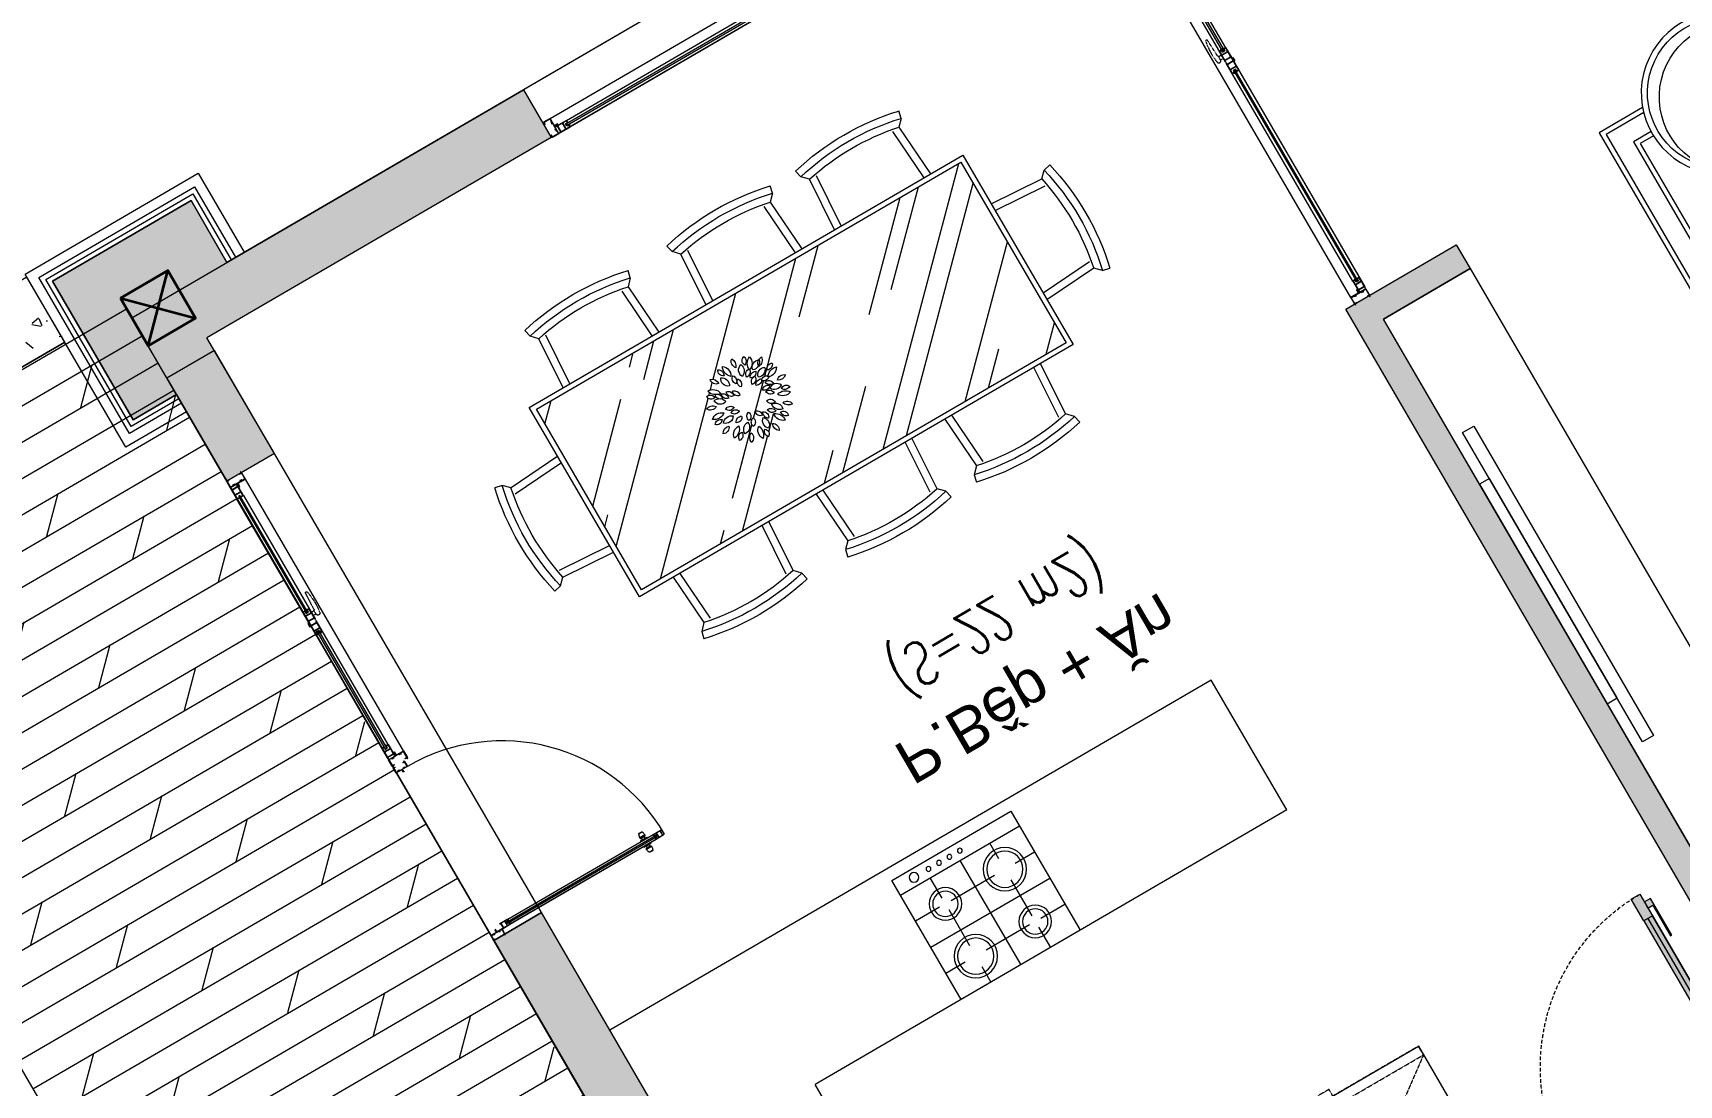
# Model space of a CAD drawing. Header units: millimetres. Extents: x 403824132 to 733479728, y 1974822364 to 2151530530.
# Drawn here: x 568736079 to 568742664, y 2063126983 to 2063131191 of the extents above; entities that cross this region are included whole.
import ezdxf
from ezdxf.enums import TextEntityAlignment as Align

# ---------------------------------------------------------------- set-up
doc = ezdxf.new("R2010")
doc.units = ezdxf.units.MM
doc.linetypes.add('HIDDEN', pattern=[0.75, 0.5, -0.25])
for name, color, linetype, lineweight in [('A-COT VACH', 2, 'Continuous', 35), ('A-HATCH', 251, 'Continuous', 5), ('A-TEXT', 7, 'Continuous', 18), ('E- THAY', 9, 'Continuous', 20), ('E- Tuong', 4, 'Continuous', 13), ('E-NoiThat', 32, 'Continuous', 9), ('i_Hatch', 250, 'Continuous', 13), ('i_ThietBi', 32, 'Continuous', 13), ('LD-CUA', 146, 'Continuous', 13), ('LD-THAY', 9, 'Continuous', 13)]:
    doc.layers.add(name, color=color, linetype=linetype, lineweight=lineweight)
doc.styles.add('AA - Arial - Regular', font='arial.ttf', dxfattribs={"height": 250})
doc.styles.add('Dim roman', font='romans.shx', dxfattribs={"width": 0.7})
pattern_1 = [(170.19069832, (727080833.03, 2036859487.12), (-156.2019809, 332.08599864), [38.2277913, -420.5057045]), (115.19069832, (727080833.03, 2036859487.1), (-295.8249472, -253.9318148), [30.58223306, -336.4057359]), (220.64214302, (727080820, 2036859514.8), (-452.0269141, 78.1541909), [32.4886235, -357.3751552]), (166.37489832, (727080744.9, 2036859435.85), (-200.6318306, 512.6159161), [57.341687, -630.7585568]), (216.82625593, (727080728.2, 2036859478.57), (-668.735651, 162.0943385), [48.7329552, -536.063217]), (111.3748495, (727080744.9, 2036859435.85), (-668.735651, 162.0943386), [45.8732835, -504.6063075]), (141.19069832, (727080741.3, 2036859492.72), (24.3810935, 366.17601124), [38.2277913, -420.5057045]), (86.19069832, (727080741.3, 2036859492.72), (-381.8425343, -78.6737861), [30.58223306, -336.4045636]), (191.64214332, (727080743.34, 2036859523.24), (-357.46144204, 287.5022236), [32.4886235, -357.3745391]), (157.690698325, (727080833.03, 2036859487.12), (-149.77847135, -79.970036), [0, -332.32693254, 0, -341.50160245, 0, -337.67882332]), (127.69069832, (727080833.03, 2036859487.12), (-241.19423282, 14.80396033), [0, -194.70688379, 0, -324.68137427, 0, -128.70023077]), (87.690698325, (727080890.19, 2036859388.87), (-126.89232999, 240.964467), [0, -127.42597106, 0, -397.56902972, 0, -527.5435202]), (77.69069832, (727080915.82, 2036859344.81), (-193.5845308, 231.2730193), [0, -165.6537624, 0, -264.02661205, 0, -374.63235493])]
pattern_2 = [(30.190698325, (403687047.07, 2084079644.66), (-63.07079243, 108.40694922), []), (75.19069832, (403687047.07, 2084079644.66), (-342.9554827, 90.6723134), [177.3696225, -354.739245])]

# ---------------------------------------------------------------- blocks, each defined once
blk = doc.blocks.new('A$C67F81534')
at = {"color": 2, "linetype": 'Continuous'}
for p, q in [((505, 2254.3), (498, 2284.3)), ((505, 2254.3), (530.4, 2228.3)), ((943.2, 2228.3), (968.5, 2254.3)), ((968.5, 2254.3), (975.6, 2284.3)), ((530.4, 2228.3), (515.4, 2003.6)), ((958.2, 2003.6), (943.2, 2228.3)), ((308.3, 2003.6), (308.3, 0)), ((1183.8, 2003.6), (308.3, 2003.6)), ((1183.8, 0), (1183.8, 2003.6)), ((57.7, 1864.1), (27.6, 1871.1)), ((57.7, 1864.1), (83.7, 1838.7)), ((83.7, 1838.7), (308.3, 1853.7)), ((1408.5, 1838.7), (1183.8, 1853.7)), ((1434.4, 1864.1), (1408.5, 1838.7)), ((1434.4, 1864.1), (1464.5, 1871.1)), ((57.7, 1400.6), (27.6, 1393.5)), ((83.7, 1425.9), (57.7, 1400.6)), ((308.3, 1410.9), (83.7, 1425.9)), ((1183.8, 1410.9), (1408.5, 1425.9)), ((1408.5, 1425.9), (1434.4, 1400.6)), ((1434.4, 1400.6), (1464.5, 1393.5)), ((57.7, 1269.6), (27.6, 1276.6)), ((57.7, 1269.6), (83.7, 1244.3)), ((83.7, 1244.3), (308.3, 1259.2)), ((1408.5, 1244.3), (1183.8, 1259.2)), ((1434.4, 1269.6), (1408.5, 1244.3)), ((1434.4, 1269.6), (1464.5, 1276.6)), ((57.7, 806.1), (27.6, 799)), ((83.7, 831.4), (57.7, 806.1)), ((308.3, 816.4), (83.7, 831.4)), ((1183.8, 816.4), (1408.5, 831.4)), ((1408.5, 831.4), (1434.4, 806.1)), ((1434.4, 806.1), (1464.5, 799)), ((64.2, 608.8), (34.2, 615.8)), ((64.2, 608.8), (90.2, 583.5)), ((90.2, 583.5), (308.3, 598)), ((1401.9, 583.5), (1183.8, 598)), ((1427.9, 608.8), (1401.9, 583.5)), ((1427.9, 608.8), (1458, 615.8)), ((64.2, 145.3), (34.2, 138.2)), ((90.2, 170.6), (64.2, 145.3)), ((308.3, 156.1), (90.2, 170.6)), ((1183.8, 156.1), (1401.9, 170.6)), ((1401.9, 170.6), (1427.9, 145.3)), ((1427.9, 145.3), (1458, 138.2)), ((308.3, 0), (1183.8, 0)), ((530.4, -224.6), (515.4, 0)), ((958.2, 0), (943.2, -224.6)), ((505, -250.6), (498, -280.7)), ((505, -250.6), (530.4, -224.6)), ((943.2, -224.6), (968.5, -250.6)), ((968.5, -250.6), (975.6, -280.7))]:
    blk.add_line(p, q, dxfattribs=at)
at = {"color": 8, "linetype": 'Continuous'}
for p, q in [((561.2, 2226.2), (546.4, 2003.6)), ((328.9, 1983), (328.9, 20.6)), ((1163.2, 1983), (328.9, 1983)), ((1163.2, 20.6), (1163.2, 1983)), ((85.8, 1807.9), (308.3, 1822.7)), ((1406.4, 1807.9), (1183.8, 1822.7)), ((308.3, 1441.9), (85.8, 1456.7)), ((85.8, 1213.4), (308.3, 1228.3)), ((1406.4, 1213.4), (1183.8, 1228.3)), ((308.3, 847.4), (85.8, 862.2)), ((328.9, 20.6), (1163.2, 20.6)), ((561.2, -222.6), (546.4, 0))]:
    blk.add_line(p, q, dxfattribs=at)
at = {"color": 8}
for p, q in [((927.2, 2003.6), (912.4, 2226.2)), ((328.9, 1245.9), (1066.1, 1983)), ((328.9, 1890.8), (421.2, 1983)), ((328.9, 1517.4), (794.6, 1983)), ((328.9, 1138.4), (1163.2, 1972.7)), ((863.9, 1486.7), (1163.2, 1786)), ((328.9, 1624.9), (442.4, 1738.4)), ((821.5, 1359.4), (1163.2, 1701.2)), ((1183.8, 1441.9), (1406.4, 1456.7)), ((954.4, 1113.3), (1163.2, 1322.2)), ((328.9, 951.7), (581, 1203.8)), ((818.5, 875.6), (1163.2, 1220.3)), ((818.5, 875.6), (1163.2, 1220.3)), ((328.9, 866.9), (425.5, 963.4)), ((911.5, 691.4), (1163.2, 943.1)), ((716.9, 774), (805, 862.1)), ((716.9, 774), (805, 862.1)), ((1183.8, 847.4), (1406.4, 862.2)), ((618.3, 777.2), (671.5, 830.5)), ((328.9, 487.9), (605.3, 764.3)), ((462.2, 519.3), (676.9, 734)), ((524.5, 581.6), (676.9, 734)), ((695.7, 752.8), (714.3, 771.4)), ((695.7, 752.8), (714.3, 771.4)), ((880.2, 660.1), (901.6, 681.5)), ((328.9, 108.8), (855.8, 635.7)), ((529.2, 20.6), (1163.2, 654.6)), ((864.5, 644.4), (872.2, 652.1)), ((92.3, 552.6), (308.3, 567)), ((1050.6, 451.5), (1163.2, 564.1)), ((1399.9, 552.6), (1183.8, 567)), ((1121.3, 426), (1163.2, 468)), ((328.9, 386), (368.9, 426)), ((715.9, 20.6), (1027.9, 332.7)), ((308.3, 187), (92.3, 201.4)), ((1183.8, 187), (1399.9, 201.4)), ((1094.9, 20.6), (1163.2, 89)), ((619.7, 20.6), (654.6, 55.5)), ((927.2, 0), (912.4, -222.6))]:
    blk.add_line(p, q, dxfattribs=at)
at = {"color": 2, "linetype": 'Continuous'}
for centre, radius, start, end in [((736.8, 1266.1), 1045.8, 76.80048, 103.19952), ((736.8, 1266.1), 984, 77.89045, 102.10955), ((1045.8, 1632.3), 1045.8, 166.80048, 193.19952), ((1045.8, 1632.3), 1014.9, 166.80048, 193.19952), ((446.3, 1632.3), 1045.8, 346.80048, 13.19952), ((1045.8, 1632.3), 984, 167.89045, 192.10955), ((446.3, 1632.3), 984, 347.89045, 12.10955), ((1045.8, 1037.8), 1045.8, 166.80048, 193.19952), ((1045.8, 1037.8), 1014.9, 166.80048, 193.19952), ((446.3, 1037.8), 1045.8, 346.80048, 13.19952), ((1045.8, 1037.8), 984, 167.89045, 192.10955), ((446.3, 1037.8), 984, 347.89045, 12.10955), ((1052.4, 377), 1045.8, 166.80048, 193.19952), ((1052.4, 377), 1014.9, 166.80048, 193.19952), ((439.8, 377), 1014.9, 346.80048, 13.19952), ((439.8, 377), 1045.8, 346.80048, 13.19952), ((1052.4, 377), 984, 167.89045, 192.10955), ((439.8, 377), 984, 347.89045, 12.10955), ((736.8, 737.5), 984, 257.89045, 282.10955), ((736.8, 737.5), 1045.8, 256.80048, 283.19952)]:
    blk.add_arc(centre, radius, start, end, dxfattribs=at)
at = {"color": 8, "linetype": 'Continuous'}
for centre, start, end in [((736.8, 1266.1), 76.80048, 103.19952), ((446.3, 1632.3), 346.80048, 13.19952), ((446.3, 1037.8), 346.80048, 13.19952), ((736.8, 737.5), 256.80048, 283.19952)]:
    blk.add_arc(centre, 1014.9, start, end, dxfattribs=at)
at = {"color": 8}
for centre, radius, start, end in [((747, 917.8), 37.6, 156.03847, 244.43592), ((688.2, 896.2), 44.3, 343.98657, 56.48783), ((753.3, 929.5), 23.7, 148.79078, 240.76243), ((726.3, 922.4), 20.5, 318.64093, 70.91228), ((804.4, 929.1), 30.9, 137.03102, 215.07005), ((762.9, 932), 26.2, 308.1934, 43.90767), ((843.8, 900.6), 37.6, 116.03847, 204.43592), ((784.9, 921.8), 44.3, 303.98657, 16.48783), ((856.2, 905.5), 23.7, 108.79078, 200.76243), ((831, 917.4), 20.5, 278.64093, 30.91228), ((630.6, 814.3), 44.3, 23.98657, 96.48783), ((661.7, 868.7), 37.6, 196.03847, 284.43592), ((642.9, 859), 20.5, 358.64093, 110.91228), ((659, 881.8), 23.7, 188.79078, 280.76243), ((664.8, 889.8), 26.2, 348.1934, 83.90767), ((698.5, 914.3), 30.9, 177.03102, 255.07005), ((678.3, 844.7), 29.1, 358.57828, 107.9127), ((701.4, 875.7), 32.2, 185.83303, 280.65795), ((731.2, 855.6), 23.2, 171.2967, 266.12163), ((709.5, 838.3), 20.9, 344.04195, 93.37638), ((764.9, 871.1), 23.2, 171.2967, 266.12163), ((743.2, 853.7), 20.9, 344.04195, 93.37638), ((781.8, 897.6), 32.2, 145.83303, 240.65795), ((744.3, 888.8), 29.1, 318.57828, 67.9127), ((791.2, 856.4), 23.2, 131.2967, 226.12163), ((763.4, 857), 20.9, 304.04195, 53.37638), ((799.1, 887.8), 23.2, 171.2967, 266.12163), ((777.4, 870.4), 20.9, 344.04195, 93.37638), ((821.8, 838.4), 20.9, 104.04195, 213.37638), ((825.4, 873.1), 23.2, 131.2967, 226.12163), ((795.9, 848.5), 23.2, 291.2967, 26.12163), ((797.6, 873.7), 20.9, 304.04195, 53.37638), ((857.6, 862.7), 32.2, 105.83303, 200.65795), ((823.1, 880.1), 29.1, 278.57828, 27.9127), ((894.6, 858.1), 32.2, 105.83303, 200.65795), ((865.2, 901.2), 26.2, 268.1934, 3.90767), ((895.1, 872.4), 30.9, 97.03102, 175.07005), ((860.1, 875.5), 29.1, 278.57828, 27.9127), ((907, 825.2), 37.6, 76.03847, 164.43592), ((875.5, 879.3), 44.3, 263.98657, 336.48783), ((616.8, 794.5), 26.2, 28.1934, 123.90767), ((626.8, 834.8), 30.9, 217.03102, 295.07005), ((656.1, 768.6), 29.1, 38.57828, 147.9127), ((680.2, 789.2), 20.9, 24.04195, 133.37638), ((685.7, 816.5), 23.2, 211.2967, 306.12163), ((698.6, 839.8), 23.2, 171.2967, 266.12163), ((676.9, 822.4), 20.9, 344.04195, 93.37638), ((694.6, 767.9), 23.2, 11.2967, 106.12163), ((709, 791.6), 20.9, 184.04195, 293.37638), ((837.7, 818.4), 23.2, 91.2967, 186.12163), ((816.8, 836.8), 20.9, 264.04195, 13.37638), ((858.8, 833.8), 20.9, 104.04195, 213.37638), ((832.9, 843.9), 23.2, 291.2967, 26.12163), ((874.7, 813.8), 23.2, 91.2967, 186.12163), ((853.8, 832.1), 20.9, 264.04195, 13.37638), ((893.2, 787.3), 32.2, 65.83303, 160.65795), ((877.9, 822.8), 29.1, 238.57828, 347.9127), ((919.6, 821), 23.7, 68.79078, 160.76243), ((907.9, 846.3), 20.5, 238.64093, 350.91228), ((928.1, 770.6), 30.9, 57.03102, 135.07005), ((923.7, 811.9), 26.2, 228.1934, 323.90767), ((619.8, 756.8), 20.5, 38.64093, 150.91228), ((617.5, 784.6), 23.7, 228.79078, 320.76243), ((639.1, 714.7), 44.3, 63.98657, 136.48783), ((627.9, 776.3), 37.6, 236.03847, 324.43592), ((653.9, 807.2), 32.2, 225.83303, 320.65795), ((688, 696), 29.1, 78.57828, 187.9127), ((661.5, 724.1), 32.2, 265.83303, 0.65795), ((689.3, 732.8), 20.9, 64.04195, 173.37638), ((676, 757.2), 23.2, 251.2967, 346.12163), ((717.8, 729), 20.9, 64.04195, 173.37638), ((704.4, 753.4), 23.2, 251.2967, 346.12163), ((808.9, 729.3), 23.2, 11.2967, 106.12163), ((823.3, 753), 20.9, 184.04195, 293.37638), ((819.5, 707.1), 23.2, 11.2967, 106.12163), ((833.9, 730.8), 20.9, 184.04195, 293.37638), ((848.8, 759.4), 23.2, 51.2967, 146.12163), ((844.6, 786.9), 20.9, 224.04195, 333.37638), ((869.3, 748.7), 23.2, 51.2967, 146.12163), ((865.1, 776.2), 20.9, 224.04195, 333.37638), ((872, 706.7), 32.2, 25.83303, 120.65795), ((883.1, 743.7), 29.1, 198.57828, 307.9127), ((906.9, 726.8), 37.6, 36.03847, 124.43592), ((917.5, 788.5), 44.3, 223.98657, 296.48783), ((913.9, 715.5), 23.7, 28.79078, 120.76243), ((921.2, 742.4), 20.5, 198.64093, 310.91228), ((641.3, 690.6), 26.2, 68.1934, 163.90767), ((623, 727.9), 30.9, 257.03102, 335.07005), ((667.9, 663.6), 20.5, 78.64093, 190.91228), ((648.2, 683.5), 23.7, 268.79078, 0.76243), ((709.7, 643.7), 44.3, 103.98657, 176.48783), ((661.5, 683.8), 37.6, 276.03847, 4.43592), ((732.6, 695.5), 20.9, 104.04195, 213.37638), ((706.7, 705.6), 23.2, 291.2967, 26.12163), ((759.1, 660.9), 29.1, 118.57828, 227.9127), ((720.8, 665.4), 32.2, 305.83303, 40.65795), ((766.5, 705.8), 20.9, 144.04195, 253.37638), ((740.2, 696.9), 23.2, 331.2967, 66.12163), ((809.3, 634.8), 44.3, 143.98657, 216.48783), ((789.7, 694.7), 20.9, 144.04195, 253.37638), ((763.3, 685.8), 23.2, 331.2967, 66.12163), ((746.7, 634.5), 37.6, 316.03847, 44.43592), ((836.2, 679.7), 29.1, 158.57828, 267.9127), ((803.9, 658.6), 32.2, 345.83303, 80.65795), ((822, 684.9), 23.2, 11.2967, 106.12163), ((836.4, 708.7), 20.9, 184.04195, 293.37638), ((832.6, 662.7), 23.2, 11.2967, 106.12163), ((847, 686.5), 20.9, 184.04195, 293.37638), ((864.6, 654.3), 20.5, 158.64093, 270.91228), ((841.6, 638.3), 23.7, 348.79078, 80.76243), ((891.4, 692), 44.3, 183.98657, 256.48783), ((843.6, 651.5), 37.6, 356.03847, 84.43592), ((888, 671.4), 30.9, 17.03102, 95.07005), ((911.2, 705.9), 26.2, 188.1934, 283.90767), ((726.8, 626.7), 26.2, 108.1934, 203.90767), ((688.8, 643.6), 30.9, 297.03102, 15.07005), ((764.5, 623.2), 20.5, 118.64093, 230.91228), ((736.7, 625.7), 23.7, 308.79078, 40.76243), ((833.4, 632.7), 26.2, 148.1934, 243.90767), ((793.4, 621.2), 30.9, 337.03102, 55.07005)]:
    blk.add_arc(centre, radius, start, end, dxfattribs=at)
blk = doc.blocks.new('A$C33A8190A')
at = {"layer": 'i_ThietBi', "linetype": 'HIDDEN'}
for p, q in [((-899.9, 40), (0, 700)), ((-899.9, 700), (0, 40))]:
    blk.add_line(p, q, dxfattribs=at)
at = {"layer": 'i_ThietBi'}
blk.add_lwpolyline([(-899.9, 700), (0, 700), (0, 0), (-899.9, 0)], close=True, dxfattribs=at)
at = {"layer": 'i_ThietBi', "linetype": 'HIDDEN'}
for points in [[(-899.9, 0), (0, 0), (0, 40), (-899.9, 40)], [(-450, 0), (-504.5, 0), (-504.5, -30.7), (-450, -30.7)], [(-395.4, 0), (-395.4, -30.7), (-450, -30.7), (-450, 0)]]:
    blk.add_lwpolyline(points, close=True, dxfattribs=at)
blk = doc.blocks.new('A$C395E768C')
at = {"layer": 'i_ThietBi'}
for p, q in [((-125, -65.8), (-125, 0)), ((0, -438.6), (0, 0)), ((125, -85.5), (125, 0)), ((-168.9, -109.6), (-250, -109.6)), ((100.9, -109.6), (-81.1, -109.6)), ((149.1, -109.6), (250, -109.6)), ((-125, -304.8), (-125, -153.5)), ((125, -285.1), (125, -133.8)), ((-250, -219.3), (250, -219.3)), ((-149.1, -328.9), (-250, -328.9)), ((-125, -353.1), (-125, -438.6)), ((-100.9, -328.9), (81.1, -328.9)), ((168.9, -328.9), (250, -328.9)), ((125, -372.8), (125, -438.6)), ((-250, -438.6), (250, -438.6))]:
    blk.add_line(p, q, dxfattribs=at)
blk.add_lwpolyline([(250, -500), (250, 0), (-250, 0), (-250, -500)], close=True, dxfattribs=at)
for centre, radius in [((-125, -109.6), 78.9), ((-125, -109.6), 65.8), ((125, -109.6), 59.2), ((125, -109.6), 46.1), ((-125, -328.9), 59.2), ((-125, -328.9), 46.1), ((125, -328.9), 78.9), ((125, -328.9), 65.8), ((-175.4, -469.3), 17.5), ((-114, -469.3), 8.77), ((-70.2, -469.3), 8.77), ((-26.3, -469.3), 8.77), ((17.5, -469.3), 8.77)]:
    blk.add_circle(centre, radius, dxfattribs=at)
blk = doc.blocks.new('*U253')
h = blk.add_hatch(color=253)
h.dxf.hatch_style = 1
h.paths.add_polyline_path([(50, 100), (90, 100), (90, 0), (50, 0)])
h.paths.add_polyline_path([(50, 700), (90, 700), (90, 800), (50, 800)])
h = blk.add_hatch(color=254)
h.dxf.hatch_style = 1
h.paths.add_polyline_path([(21.7, 594.5), (21.7, 764.1), (50, 764.1), (50, 735.9), (27.4, 735.9), (27.4, 594.5)])
h = blk.add_hatch(color=254)
h.dxf.hatch_style = 1
h.paths.add_polyline_path([(90, 100), (50, 100), (50, 700), (90, 700)])
h = blk.add_hatch(color=253)
h.dxf.hatch_style = 1
h.paths.add_polyline_path([(0, 0), (50, 0), (50, -40), (60, -40), (60, -110), (0, -110)])
h = blk.add_hatch(color=253)
h.dxf.hatch_style = 1
h.paths.add_polyline_path([(900, 0), (850, 0), (850, -40), (840, -40), (840, -110), (900, -110)])
for p, q in [((70, 100), (70, 700)), ((90, 700), (90, 100))]:
    blk.add_line(p, q)
for points in [[(50, 700), (90, 700), (90, 800), (50, 800), (50, 700)], [(50, 702.9), (50, 100)], [(50, 100), (90, 100), (90, 0), (50, 0), (50, 100)]]:
    blk.add_lwpolyline(points)
for points in [[(21.7, 594.5), (21.7, 764.1), (50, 764.1), (50, 735.9), (27.4, 735.9), (27.4, 594.5)], [(90, 100), (50, 100), (50, 700), (90, 700)], [(0, 0), (50, 0), (50, -40), (60, -40), (60, -110), (0, -110)], [(900, 0), (850, 0), (850, -40), (840, -40), (840, -110), (900, -110)]]:
    blk.add_lwpolyline(points, close=True)
at = {"linetype": 'HIDDEN', "ltscale": 30}
blk.add_arc((50, 0), 800, 0, 90, dxfattribs=at)
blk = doc.blocks.new('kkkk')
h = blk.add_hatch(color=250)
edge = h.paths.add_edge_path()
edge.add_line((333058.8, 105336.6), (333060.3, 105336.6))
edge.add_line((333060.3, 105336.6), (333060.3, 105341.6))
edge.add_line((333060.3, 105341.6), (333061.8, 105341.6))
edge.add_line((333061.8, 105341.6), (333061.8, 105371.6))
edge.add_line((333061.8, 105371.6), (333027.5, 105371.6))
edge.add_line((333027.5, 105371.6), (333027.5, 105386.6))
edge.add_line((333027.5, 105386.6), (333022.2, 105386.6))
edge.add_line((333022.2, 105386.6), (333022.2, 105383.6))
edge.add_line((333022.2, 105383.6), (333023.7, 105383.6))
edge.add_line((333023.7, 105383.6), (333023.7, 105385.1))
edge.add_line((333023.7, 105385.1), (333026, 105385.1))
edge.add_line((333026, 105385.1), (333026, 105378.1))
edge.add_line((333026, 105378.1), (333023.7, 105378.1))
edge.add_line((333023.7, 105378.1), (333023.7, 105379.6))
edge.add_line((333023.7, 105379.6), (333022.2, 105379.6))
edge.add_line((333022.2, 105379.6), (333022.2, 105376.6))
edge.add_line((333022.2, 105376.6), (333026, 105376.6))
edge.add_line((333026, 105376.6), (333026, 105371.6))
edge.add_line((333026, 105371.6), (332991.8, 105371.6))
edge.add_line((332991.8, 105371.6), (332991.8, 105341.6))
edge.add_line((332991.8, 105341.6), (332993.3, 105341.6))
edge.add_line((332993.3, 105341.6), (332993.3, 105336.6))
edge.add_line((332993.3, 105336.6), (332994.8, 105336.6))
edge.add_line((332994.8, 105336.6), (332994.8, 105341.6))
edge.add_line((332994.8, 105341.6), (333002.3, 105341.6))
edge.add_line((333002.3, 105341.6), (333002.3, 105343.1))
edge.add_line((333002.3, 105343.1), (332993.3, 105343.1))
edge.add_line((332993.3, 105343.1), (332993.3, 105370.1))
edge.add_line((332993.3, 105370.1), (333006.9, 105370.1))
edge.add_arc((333010, 105367.6), 3.97, 141.52264, 210)
edge.add_line((333006.6, 105365.7), (333007.9, 105366.4))
edge.add_arc((333010, 105367.6), 2.47, -390, -150, ccw=False)
edge.add_line((333012.1, 105366.4), (333013.4, 105365.7))
edge.add_arc((333010, 105367.6), 3.97, -30, 38.47736)
edge.add_line((333013.1, 105370.1), (333040.4, 105370.1))
edge.add_arc((333043.5, 105367.6), 3.97, 141.52264, 210)
edge.add_line((333040.1, 105365.7), (333041.4, 105366.4))
edge.add_arc((333043.5, 105367.6), 2.47, -390, -150, ccw=False)
edge.add_line((333045.6, 105366.4), (333046.9, 105365.7))
edge.add_arc((333043.5, 105367.6), 3.97, -30, 38.47736)
edge.add_line((333046.6, 105370.1), (333060.3, 105370.1))
edge.add_line((333060.3, 105370.1), (333060.3, 105343.1))
edge.add_line((333060.3, 105343.1), (333051.3, 105343.1))
edge.add_line((333051.3, 105343.1), (333051.3, 105341.6))
edge.add_line((333051.3, 105341.6), (333058.8, 105341.6))
edge.add_line((333058.8, 105341.6), (333058.8, 105336.6))
blk.add_lwpolyline([(333026, 105378.1), (333026, 105385.1), (333023.7, 105385.1), (333023.7, 105383.6), (333022.2, 105383.6), (333022.2, 105386.6), (333027.5, 105386.6), (333027.5, 105371.6), (333061.8, 105371.6), (333061.8, 105341.6), (333060.3, 105341.6), (333060.3, 105336.6), (333058.8, 105336.6), (333058.8, 105341.6), (333051.3, 105341.6), (333051.3, 105343.1), (333060.3, 105343.1), (333060.3, 105370.1), (333046.6, 105370.1, -0.30801), (333046.9, 105365.7), (333045.6, 105366.4, 1.732051), (333041.4, 105366.4), (333040.1, 105365.7, -0.30801), (333040.4, 105370.1), (333013.1, 105370.1, -0.30801), (333013.4, 105365.7), (333012.1, 105366.4, 1.732051), (333007.9, 105366.4), (333006.6, 105365.7, -0.30801), (333006.9, 105370.1), (332993.3, 105370.1), (332993.3, 105343.1), (333002.3, 105343.1), (333002.3, 105341.6), (332994.8, 105341.6), (332994.8, 105336.6), (332993.3, 105336.6), (332993.3, 105341.6), (332991.8, 105341.6), (332991.8, 105371.6), (333026, 105371.6), (333026, 105376.6), (333022.2, 105376.6), (333022.2, 105379.6), (333023.7, 105379.6), (333023.7, 105378.1)], format="xyb", close=True)
blk = doc.blocks.new('ccccc')
h = blk.add_hatch(color=250)
h.paths.add_polyline_path([(333034.3, 105325.3), (333084.3, 105325.3), (333084.3, 105326.8), (333077.7, 105326.8), (333077.7, 105353.8), (333084.3, 105353.8), (333084.3, 105355.3), (333034.3, 105355.3), (333034.3, 105346.7), (333035.8, 105346.7), (333035.8, 105353.8), (333052.1, 105353.8), (333052.1, 105326.8), (333035.8, 105326.8), (333035.8, 105333.9), (333034.3, 105333.9)])
h.paths.add_polyline_path([(333053.6, 105326.8), (333053.6, 105353.8), (333076.2, 105353.8), (333076.2, 105326.8)], flags=16)
for p, q in [((333034.3, 105346.7), (333035.8, 105346.7)), ((333052.1, 105353.8), (333052.1, 105326.8)), ((333053.6, 105353.8), (333053.6, 105326.8)), ((333076.2, 105353.8), (333076.2, 105326.8)), ((333077.7, 105353.8), (333077.7, 105326.8)), ((333084.3, 105355.3), (333084.3, 105353.8)), ((333034.3, 105333.9), (333035.8, 105333.9)), ((333084.3, 105326.8), (333084.3, 105325.3))]:
    blk.add_line(p, q)
for points in [[(333084.3, 105355.3), (333034.3, 105355.3), (333034.3, 105346.7)], [(333052.1, 105353.8), (333035.8, 105353.8), (333035.8, 105346.7)], [(333076.2, 105353.8), (333053.6, 105353.8)], [(333084.3, 105353.8), (333077.7, 105353.8)], [(333034.3, 105333.9), (333034.3, 105325.3), (333084.3, 105325.3)], [(333035.8, 105333.9), (333035.8, 105326.8), (333052.1, 105326.8)], [(333053.6, 105326.8), (333076.2, 105326.8)], [(333077.7, 105326.8), (333084.3, 105326.8)]]:
    blk.add_lwpolyline(points)
blk = doc.blocks.new('dasdsd')
at = {"linetype": 'HIDDEN', "ltscale": 0.05}
for p, q in [((-9.6, -15.9), (-9.6, 0)), ((9.6, 0), (-9.6, 0)), ((9.6, -15.9), (9.6, 0)), ((-16.3, -18.9), (-107.9, -23.1)), ((-10.5, -16.1), (-15.5, -18.7)), ((9.6, -15.9), (-9.6, -15.9))]:
    blk.add_line(p, q, dxfattribs=at)
for centre, radius, start, end in [((-106.3, -28.1), 5.22, 108.24331, 251.75669), ((-41, 286.6), 326.6, 258.17519, 278.89962), ((-16.3, -17), 1.95, 270, 297.19267), ((-9.6, -17.9), 1.95, 90, 117.19267), ((9.6, -26), 10.1, 270, 90)]:
    blk.add_arc(centre, radius, start, end, dxfattribs=at)
blk = doc.blocks.new('fffsf')
h = blk.add_hatch(color=250)
h.paths.add_polyline_path([(333183.8, 105395.8), (333133.8, 105395.8), (333133.8, 105394.3), (333140.5, 105394.3), (333140.5, 105367.3), (333133.8, 105367.3), (333133.8, 105364.3), (333118.8, 105364.3), (333118.8, 105361.3), (333135.3, 105361.3), (333135.3, 105365.8), (333183.8, 105365.8), (333183.8, 105374.4), (333182.3, 105374.4), (333182.3, 105367.3), (333166, 105367.3), (333166, 105394.3), (333182.3, 105394.3), (333182.3, 105387.2), (333183.8, 105387.2)])
h.paths.add_polyline_path([(333164.5, 105394.3), (333164.5, 105367.3), (333142, 105367.3), (333142, 105394.3)], flags=16)
for p, q in [((333133.8, 105395.8), (333133.8, 105394.3)), ((333140.5, 105394.3), (333140.5, 105367.3)), ((333142, 105394.3), (333142, 105367.3)), ((333164.5, 105394.3), (333164.5, 105367.3)), ((333166, 105394.3), (333166, 105367.3)), ((333183.8, 105387.2), (333182.3, 105387.2)), ((333183.8, 105374.4), (333182.3, 105374.4))]:
    blk.add_line(p, q)
for points in [[(333183.8, 105374.4), (333183.8, 105365.8), (333135.3, 105365.8), (333135.3, 105361.3), (333118.8, 105361.3)], [(333133.8, 105367.3), (333133.8, 105364.3), (333118.8, 105364.3), (333118.8, 105361.3)], [(333133.8, 105395.8), (333183.8, 105395.8), (333183.8, 105387.2)], [(333133.8, 105394.3), (333140.5, 105394.3)], [(333140.5, 105367.3), (333133.8, 105367.3)], [(333142, 105394.3), (333164.5, 105394.3)], [(333164.5, 105367.3), (333142, 105367.3)], [(333166, 105394.3), (333182.3, 105394.3), (333182.3, 105387.2)], [(333182.3, 105374.4), (333182.3, 105367.3), (333166, 105367.3)]]:
    blk.add_lwpolyline(points)
blk = doc.blocks.new('*U251')
for points in [[(88.4, 82.2), (88.4, 80.6), (77.2, 80.6), (77.2, 69.4), (88.4, 69.4), (88.4, 67.8, 0.240391), (91.1, 72), (80.2, 72), (80.2, 78), (91.1, 78, 0.240391)], [(1044.2, 82.2), (1044.2, 80.6), (1055.4, 80.6), (1055.4, 69.4), (1044.2, 69.4), (1044.2, 67.8, -0.240391), (1041.5, 72), (1052.4, 72), (1052.4, 78), (1041.5, 78, -0.240391)], [(1150, 82.2), (1150, 80.6), (1138.8, 80.6), (1138.8, 69.4), (1150, 69.4), (1150, 67.8, 0.240391), (1152.8, 72), (1141.8, 72), (1141.8, 78), (1152.8, 78, 0.240391)]]:
    blk.add_hatch(color=250).paths.add_polyline_path(points)
for p, q in [((1094.6, 90), (44.5, 90)), ((1094.6, 90), (88, 90)), ((1099.6, 90), (2106.2, 90)), ((35, 20), (2159.2, 20)), ((88, 60), (1094.6, 60)), ((2106.2, 60), (1099.6, 60))]:
    blk.add_line(p, q)
for points in [[(88.4, 82.2), (88.4, 80.6), (77.2, 80.6), (77.2, 69.4), (88.4, 69.4), (88.4, 67.8, 0.240391), (91.1, 72), (80.2, 72), (80.2, 78), (91.1, 78, 0.240391)], [(1044.2, 82.2), (1044.2, 80.6), (1055.4, 80.6), (1055.4, 69.4), (1044.2, 69.4), (1044.2, 67.8, -0.240391), (1041.5, 72), (1052.4, 72), (1052.4, 78), (1041.5, 78, -0.240391)], [(1150, 82.2), (1150, 80.6), (1138.8, 80.6), (1138.8, 69.4), (1150, 69.4), (1150, 67.8, 0.240391), (1152.8, 72), (1141.8, 72), (1141.8, 78), (1152.8, 78, 0.240391)]]:
    blk.add_lwpolyline(points, format="xyb", close=True)
for points in [[(1052.4, 72), (80.2, 72), (80.2, 78), (1052.4, 78)], [(1141.8, 72), (2114.1, 72), (2114.1, 78), (1141.8, 78)]]:
    blk.add_lwpolyline(points, close=True)
at = {"rotation": 270}
blk.add_blockref('kkkk', (-105336.6, 333081.8), dxfattribs=at)
at = {"xscale": -1}
for name, p, rotation in [('ccccc', (333122.3, -105265.3), 359.9999999999902), ('fffsf', (-332034.2, 105455.8), 180), ('kkkk', (107530.8, 333081.8), 90)]:
    blk.add_blockref(name, p, dxfattribs=dict(at, rotation=rotation))
for p in [(-331989.7, -105265.3), (-330928.1, -105265.3)]:
    blk.add_blockref('ccccc', p)
at = {"xscale": -0.8000000000000002, "yscale": 0.8, "zscale": 0.8}
blk.add_blockref('dasdsd', (1124.6, 60), dxfattribs=at)
blk = doc.blocks.new('*U252')
for points in [[(88.4, 82.2), (88.4, 80.6), (77.2, 80.6), (77.2, 69.4), (88.4, 69.4), (88.4, 67.8, 0.240391), (91.1, 72), (80.2, 72), (80.2, 78), (91.1, 78, 0.240391)], [(1147.1, 82.2), (1147.1, 80.6), (1158.3, 80.6), (1158.3, 69.4), (1147.1, 69.4), (1147.1, 67.8, -0.240391), (1144.4, 72), (1155.3, 72), (1155.3, 78), (1144.4, 78, -0.240391)], [(1252.9, 82.2), (1252.9, 80.6), (1241.7, 80.6), (1241.7, 69.4), (1252.9, 69.4), (1252.9, 67.8, 0.240391), (1255.6, 72), (1244.7, 72), (1244.7, 78), (1255.6, 78, 0.240391)]]:
    blk.add_hatch(color=250).paths.add_polyline_path(points)
for p, q in [((1197.5, 90), (44.5, 90)), ((1197.5, 90), (88, 90)), ((1202.5, 90), (2312, 90)), ((35, 20), (2365, 20)), ((88, 60), (1197.5, 60)), ((2312, 60), (1202.5, 60))]:
    blk.add_line(p, q)
for points in [[(88.4, 82.2), (88.4, 80.6), (77.2, 80.6), (77.2, 69.4), (88.4, 69.4), (88.4, 67.8, 0.240391), (91.1, 72), (80.2, 72), (80.2, 78), (91.1, 78, 0.240391)], [(1147.1, 82.2), (1147.1, 80.6), (1158.3, 80.6), (1158.3, 69.4), (1147.1, 69.4), (1147.1, 67.8, -0.240391), (1144.4, 72), (1155.3, 72), (1155.3, 78), (1144.4, 78, -0.240391)], [(1252.9, 82.2), (1252.9, 80.6), (1241.7, 80.6), (1241.7, 69.4), (1252.9, 69.4), (1252.9, 67.8, 0.240391), (1255.6, 72), (1244.7, 72), (1244.7, 78), (1255.6, 78, 0.240391)]]:
    blk.add_lwpolyline(points, format="xyb", close=True)
for points in [[(1155.3, 72), (80.2, 72), (80.2, 78), (1155.3, 78)], [(1244.7, 72), (2319.8, 72), (2319.8, 78), (1244.7, 78)]]:
    blk.add_lwpolyline(points, close=True)
at = {"rotation": 270}
blk.add_blockref('kkkk', (-105336.6, 333081.8), dxfattribs=at)
at = {"xscale": -1}
for name, p, rotation in [('ccccc', (333122.3, -105265.3), 359.9999999999902), ('fffsf', (-331931.3, 105455.8), 180), ('kkkk', (107736.6, 333081.8), 90)]:
    blk.add_blockref(name, p, dxfattribs=dict(at, rotation=rotation))
for p in [(-331886.8, -105265.3), (-330722.3, -105265.3)]:
    blk.add_blockref('ccccc', p)
at = {"xscale": -0.8000000000000002, "yscale": 0.8, "zscale": 0.8}
blk.add_blockref('dasdsd', (1227.5, 60), dxfattribs=at)
blk = doc.blocks.new('sooffa')
at = {"layer": 'E-NoiThat'}
for p, q in [((6872182.9, 57655.1), (6872182.9, 60655.1)), ((6872202.9, 57675.1), (6872202.9, 60635.1)), ((6872282.9, 57755.1), (6872282.9, 60555.1)), ((6872302.9, 57775.1), (6872302.9, 60535.1)), ((6872364.4, 57755.1), (6872282.9, 57755.1)), ((6872364.4, 57775.1), (6872302.9, 57775.1)), ((6872377, 57675.1), (6872202.9, 57675.1)), ((6872383.5, 57655.1), (6872182.9, 57655.1))]:
    blk.add_line(p, q, dxfattribs=at)
blk.add_lwpolyline([(6873053.8, 57731.1), (6873072.8, 57714.9), (6872936.8, 57554.9, -1), (6872441.6, 57975.8), (6872577.6, 58135.8), (6872596.6, 58119.7), (6872629, 58157.7, -0.414214), (6872671.3, 58161.2), (6873082.8, 57811.4, -0.414214), (6873086.2, 57769.2)], format="xyb", close=True, dxfattribs=at)
for points in [[(6872596.6, 58119.7), (6872493, 57997.7, 1), (6872950.2, 57609.2)], [(6872493, 57997.7), (6872460.6, 57959.6, 1), (6872917.8, 57571.1), (6872950.2, 57609.2)]]:
    blk.add_lwpolyline(points, format="xyb", dxfattribs=at)
blk = doc.blocks.new('cot')
at = {"layer": 'i_Hatch'}
h = blk.add_hatch(color=256, dxfattribs=at)
h.dxf.hatch_style = 1
h.paths.add_polyline_path([(-124080301.5, 101892782.2), (-124080081.5, 101892782.2), (-124080081.5, 101893002.2), (-124080301.5, 101893002.2)])
at = {"layer": 'A-COT VACH'}
for p, q in [((-124080301.5, 101893002.2), (-124080081.5, 101892782.2)), ((-124080301.5, 101892782.2), (-124080081.5, 101893002.2))]:
    blk.add_line(p, q, dxfattribs=at)
blk.add_lwpolyline([(-124080301.5, 101892782.2), (-124080081.5, 101892782.2), (-124080081.5, 101893002.2), (-124080301.5, 101893002.2)], close=True, dxfattribs=at)
blk = doc.blocks.new('luoicot')
at = {"layer": 'E- Tuong'}
blk.add_blockref('cot', (-10876, -10632.2), dxfattribs=at)
blk = doc.blocks.new('*U184')
for points in [[(88.4, 82.2), (88.4, 80.6), (77.2, 80.6), (77.2, 69.4), (88.4, 69.4), (88.4, 67.8, 0.240391), (91.1, 72), (80.2, 72), (80.2, 78), (91.1, 78, 0.240391)], [(610.2, 82.2), (610.2, 80.6), (621.4, 80.6), (621.4, 69.4), (610.2, 69.4), (610.2, 67.8, -0.240391), (607.4, 72), (618.4, 72), (618.4, 78), (607.4, 78, -0.240391)], [(716, 82.2), (716, 80.6), (704.8, 80.6), (704.8, 69.4), (716, 69.4), (716, 67.8, 0.240391), (718.7, 72), (707.8, 72), (707.8, 78), (718.7, 78, 0.240391)]]:
    blk.add_hatch(color=250).paths.add_polyline_path(points)
for p, q in [((660.6, 90), (44.5, 90)), ((660.6, 90), (88, 90)), ((665.6, 90), (1238.2, 90)), ((35, 20), (1291.2, 20)), ((88, 60), (660.6, 60)), ((1238.2, 60), (665.6, 60))]:
    blk.add_line(p, q)
for points in [[(88.4, 82.2), (88.4, 80.6), (77.2, 80.6), (77.2, 69.4), (88.4, 69.4), (88.4, 67.8, 0.240391), (91.1, 72), (80.2, 72), (80.2, 78), (91.1, 78, 0.240391)], [(610.2, 82.2), (610.2, 80.6), (621.4, 80.6), (621.4, 69.4), (610.2, 69.4), (610.2, 67.8, -0.240391), (607.4, 72), (618.4, 72), (618.4, 78), (607.4, 78, -0.240391)], [(716, 82.2), (716, 80.6), (704.8, 80.6), (704.8, 69.4), (716, 69.4), (716, 67.8, 0.240391), (718.7, 72), (707.8, 72), (707.8, 78), (718.7, 78, 0.240391)]]:
    blk.add_lwpolyline(points, format="xyb", close=True)
for points in [[(618.4, 72), (80.2, 72), (80.2, 78), (618.4, 78)], [(707.8, 72), (1246, 72), (1246, 78), (707.8, 78)]]:
    blk.add_lwpolyline(points, close=True)
at = {"rotation": 270}
blk.add_blockref('kkkk', (-105336.6, 333081.8), dxfattribs=at)
at = {"xscale": -1}
for name, p, rotation in [('ccccc', (333122.3, -105265.3), 359.9999999999902), ('fffsf', (-332468.2, 105455.8), 180.0000000001608), ('kkkk', (106662.8, 333081.8), 90)]:
    blk.add_blockref(name, p, dxfattribs=dict(at, rotation=rotation))
for p in [(-332423.7, -105265.3), (-331796.1, -105265.3)]:
    blk.add_blockref('ccccc', p)
at = {"xscale": -0.8000000000000002, "yscale": 0.8, "zscale": 0.8}
blk.add_blockref('dasdsd', (690.6, 60), dxfattribs=at)
blk = doc.blocks.new('khoatron')
for p, q in [((0, 0), (0, -5)), ((50, 0), (50, -5)), ((50, -5), (0, -5)), ((5, -26), (45, -26)), ((11, -50), (39, -50)), ((13, -18), (37, -18)), ((15, -5), (15, -18)), ((15, -53), (35, -53)), ((35, -5), (35, -18))]:
    blk.add_line(p, q)
for centre, radius, start, end in [((13, -26), 8, 90, 181.2265), ((62, -25), 56.7, 181.2265, 206.0712), ((15, -48), 5, 202.1175, 270), ((35, -48), 5, 270, 337.8825), ((37, -26), 8, 358.7735, 90), ((-12, -25), 56.7, 333.9288, 358.7735)]:
    blk.add_arc(centre, radius, start, end)
blk = doc.blocks.new('*U254')
for points in [[(42.8, -33.4), (44.4, -33.4), (44.4, -22.2), (55.6, -22.2), (55.6, -33.4), (57.2, -33.4, -0.240391), (53, -36.1), (53, -25.2), (47, -25.2), (47, -36.1, -0.240391)], [(42.8, -928.3), (44.4, -928.3), (44.4, -939.5), (55.6, -939.5), (55.6, -928.3), (57.2, -928.3, 0.240391), (53, -925.5), (53, -936.5), (47, -936.5), (47, -925.5, 0.240391)]]:
    blk.add_hatch(color=250).paths.add_polyline_path(points)
for p, q in [((35, -928.7), (35, 10.5)), ((35, -921.7), (35, -33)), ((65, -33), (65, -928.7))]:
    blk.add_line(p, q)
for points in [[(42.8, -33.4), (44.4, -33.4), (44.4, -22.2), (55.6, -22.2), (55.6, -33.4), (57.2, -33.4, -0.240391), (53, -36.1), (53, -25.2), (47, -25.2), (47, -36.1, -0.240391)], [(42.8, -928.3), (44.4, -928.3), (44.4, -939.5), (55.6, -939.5), (55.6, -928.3), (57.2, -928.3, 0.240391), (53, -925.5), (53, -936.5), (47, -936.5), (47, -925.5, 0.240391)]]:
    blk.add_lwpolyline(points, format="xyb", close=True)
blk.add_lwpolyline([(53, -936.5), (53, -25.2), (47, -25.2), (47, -936.5)], close=True)
blk.add_arc((35, 20), 1001.7, 270.10392, 0)
at = {"xscale": -1}
for name, p, rotation in [('kkkk', (-105336.6, -332971.8), 270), ('ccccc', (105390.3, 332105.6), 89.99999999993629)]:
    blk.add_blockref(name, p, dxfattribs=dict(at, rotation=rotation))
for name, p, rotation in [('kkkk', (106408.3, -332971.8), 90), ('ccccc', (105390.3, -333067.3), 89.99999999993624)]:
    blk.add_blockref(name, p, dxfattribs=dict(rotation=rotation))
at = {"yscale": 0.8, "zscale": 0.8}
for p, xscale, rotation in [((35, -893.7), -0.8, 269.9999999999363), ((65, -893.7), 0.8, 89.99999999993624)]:
    blk.add_blockref('khoatron', p, dxfattribs=dict(at, xscale=xscale, rotation=rotation))
blk = doc.blocks.new('MB TANG 1 BT3')
at = {"layer": 'A-HATCH'}
h = blk.add_hatch(color=256, dxfattribs=at)
h.dxf.hatch_style = 1
h.paths.add_polyline_path([(7080555, 945515.8), (7073665.1, 945515.8), (7073665.1, 945295.8), (7073975.1, 945295.8), (7073975.1, 945004.8), (7074085.1, 945004.8), (7074085.1, 945295.8), (7080335, 945295.8), (7080335, 944795.8), (7080555, 944795.8)])
h.paths.add_polyline_path([(7080555, 942395.8), (7080335, 942395.8), (7080335, 941915.9), (7076335.1, 941915.9), (7076335.1, 941805.9), (7075085.1, 941805.9), (7075085.1, 941695.9), (7078535, 941695.9), (7078535, 940995.8), (7078755, 940995.8), (7078755, 941695.9), (7080555, 941695.9)])
h.paths.add_polyline_path([(7072085.1, 945295.8), (7072465.1, 945295.8), (7072465.1, 945515.8), (7071865.1, 945515.8), (7071865.1, 941805.9), (7071865.1, 941505.9), (7071865.1, 940680.9), (7072085.1, 940680.9), (7072085.1, 941695.9), (7073065.1, 941695.9), (7073065.1, 941805.9), (7072290.1, 941805.9), (7072290.1, 943004.8), (7072085.1, 943004.8), (7072085.1, 944094.8), (7073975.1, 944094.8), (7073975.1, 941805.9), (7073865.1, 941805.9), (7073865.1, 941695.9), (7074185.1, 941695.9), (7074185.1, 941805.9), (7074085.1, 941805.9), (7074085.1, 944304.8), (7073975.1, 944304.8), (7073975.1, 944204.8), (7072085.1, 944204.8)])
h.paths.add_polyline_path([(7072085.1, 942949.8), (7072235.1, 942949.8), (7072235.1, 941805.9), (7072085.1, 941805.9)], flags=16)
h.paths.add_polyline_path([(7072085.1, 938910.8), (7071865.1, 938910.8), (7071865.1, 937675.8), (7071865.1, 937485.8), (7071865.1, 937185.8), (7072085.1, 937185.8), (7072085.1, 937785.8), (7075065.1, 937785.8), (7075065.1, 937895.8), (7072085.1, 937895.8)])
h.paths.add_polyline_path([(7072085.1, 935985.8), (7071865.1, 935985.8), (7071865.1, 934842.7), (7072085.1, 934842.7)])
h.paths.add_polyline_path([(7073675.1, 932186.5), (7072085.1, 932186.5), (7072085.1, 932721.5), (7071865.1, 932721.5), (7071865.1, 931966.5), (7073675.1, 931966.5)])
h.paths.add_polyline_path([(7072305.1, 931966.5), (7071865.1, 931966.5), (7071865.1, 932321.5), (7071665.1, 932321.5), (7071665.1, 931681.5), (7072305.1, 931681.5)])
h.paths.add_polyline_path([(7078798.4, 932341), (7078650.7, 932504.1), (7078300.2, 932186.5), (7076075.1, 932186.5), (7076075.1, 931966.5), (7078385.1, 931966.5)])
h.paths.add_polyline_path([(7077984.8, 931966.5), (7077874.8, 931966.5), (7077874.8, 931826.5), (7077494.8, 931826.5), (7077494.8, 931966.5), (7077384.8, 931966.5), (7077384.8, 931716.5), (7077984.8, 931716.5)])
h.paths.add_polyline_path([(7080555, 933932.7), (7080555, 935404.3), (7080335, 935404.3), (7080335, 934030.2), (7079984.6, 933712.7), (7080132.3, 933549.7)])
h.paths.add_polyline_path([(7080805, 934932.7), (7080555, 934932.7), (7080555, 934822.7), (7080695, 934822.7), (7080695, 934442.7), (7080555, 934442.7), (7080555, 934332.7), (7080805, 934332.7)])
h.paths.add_polyline_path([(7080555, 937895.8), (7078755, 937895.8), (7078755, 938595.8), (7078535, 938595.8), (7078535, 937895.8), (7077715.1, 937895.8), (7077715.1, 937675.8), (7080335, 937675.8), (7080335, 937004.3), (7080555, 937004.3)])
h.paths.add_polyline_path([(7080812.5, 938075.8), (7080212.5, 938075.8), (7080212.5, 937895.8), (7080555, 937895.8), (7080555, 937475.8), (7080812.5, 937475.8)])
h.paths.add_polyline_path([(7076625.1, 937895.8), (7075965.1, 937895.8), (7075965.1, 937785.8), (7076075.1, 937785.8), (7076075.1, 934375.7), (7076585.1, 934375.7), (7076585.1, 934485.7), (7076185.1, 934485.7), (7076185.1, 937675.8), (7076625.1, 937675.8)])
h.paths.add_polyline_path([(7071865.1, 938085.8), (7071685.1, 938085.8), (7071685.1, 937485.8), (7071865.1, 937485.8)])
h.paths.add_polyline_path([(7071685.1, 941505.9), (7071685.1, 942105.9), (7071865.1, 942105.9), (7071865.1, 941805.9), (7071865.1, 941505.9)])
h.paths.add_polyline_path([(7072325.1, 945695.8), (7071685.1, 945695.8), (7071685.1, 945095.8), (7071865.1, 945095.8), (7071865.1, 945515.8), (7072325.1, 945515.8)])
h.paths.add_polyline_path([(7080822.3, 945695.8), (7080182.3, 945695.8), (7080182.3, 945515.8), (7080555, 945515.8), (7080555, 945055.8), (7080822.3, 945055.8)])
h.paths.add_polyline_path([(7080812.6, 942115.8), (7080555, 942115.8), (7080555, 941695.9), (7080212.6, 941695.9), (7080212.6, 941515.8), (7080812.6, 941515.8)])
at = {"layer": 'E- THAY'}
for points in [[(7071865.1, 934842.7), (7072085.1, 934842.7), (7072085.1, 932245.8), (7071865.1, 932245.8)], [(7073675.1, 932186.5), (7076075.1, 932186.5), (7076075.1, 931966.5), (7073675.1, 931966.5)]]:
    blk.add_lwpolyline(points, close=True, dxfattribs=at)
at = {"layer": 'E- Tuong'}
for p, q in [((7076075.1, 937785.8), (7076075.1, 934375.7)), ((7076185.1, 937675.8), (7076185.1, 934485.7)), ((7071865.1, 935985.8), (7071865.1, 934842.7)), ((7072085.1, 935985.8), (7072085.1, 934842.7)), ((7072085.1, 934842.7), (7071865.1, 934842.7)), ((7076585.1, 934485.7), (7076185.1, 934485.7)), ((7076585.1, 934375.7), (7076585.1, 934485.7)), ((7076075.1, 934375.7), (7076585.1, 934375.7)), ((7071865.1, 932721.5), (7071865.1, 931966.5)), ((7072085.1, 932721.5), (7071865.1, 932721.5)), ((7072085.1, 932721.5), (7072085.1, 932186.5)), ((7073675.1, 932186.5), (7072085.1, 932186.5)), ((7073675.1, 931966.5), (7073675.1, 932186.5)), ((7071865.1, 931966.5), (7073675.1, 931966.5))]:
    blk.add_line(p, q, dxfattribs=at)
blk.add_lwpolyline([(7071865.1, 932321.5), (7071665.1, 932321.5), (7071665.1, 931681.5), (7072305.1, 931681.5), (7072305.1, 931966.5)], dxfattribs=at)
at = {"layer": 'E-NoiThat'}
for p, q in [((7072685.1, 937185.8), (7072685.1, 935985.8)), ((7074865.1, 935985.8), (7072685.1, 935985.8)), ((7074865.1, 935985.8), (7074865.1, 935385.8)), ((7074865.1, 935385.8), (7072085.1, 935385.8))]:
    blk.add_line(p, q, dxfattribs=at)
for points in [[(7076585.1, 937675.8), (7076185.1, 937675.8), (7076185.1, 934485.7), (7076585.1, 934485.7)], [(7076281.2, 935036.2), (7076281.2, 936465.2), (7076230.2, 936465.2), (7076230.2, 935036.2)], [(7076230.2, 936262.7), (7076230.2, 935248.7), (7076185.1, 935248.7), (7076185.1, 936262.7)]]:
    blk.add_lwpolyline(points, close=True, dxfattribs=at)
at = {"layer": 'LD-THAY'}
for points in [[(7071865.1, 932401.5), (7071585.1, 932401.5), (7071585.1, 931601.5), (7072385.1, 931601.5), (7072385.1, 931966.5)], [(7071865.1, 932361.5), (7071625.1, 932361.5), (7071625.1, 931641.5), (7072345.1, 931641.5), (7072345.1, 931966.5)], [(7071865.1, 932341.5), (7071645.1, 932341.5), (7071645.1, 931661.5), (7072325.1, 931661.5), (7072325.1, 931966.5)]]:
    blk.add_lwpolyline(points, dxfattribs=at)
at = {"rotation": 270}
blk.add_blockref('A$C67F81534', (7073058, 934258.4), dxfattribs=at)
at = {"layer": 'E- Tuong'}
for name, p in [('luoicot', (131163042.6, -100950273.6)), ('sooffa', (205120.7, 876620.6))]:
    blk.add_blockref(name, p, dxfattribs=at)
at = {"layer": 'i_ThietBi', "ltscale": 0.5, "xscale": -1}
blk.add_blockref('A$C33A8190A', (7073945.2, 937065.7), dxfattribs=at)
at = {"layer": 'i_ThietBi', "ltscale": 0.5, "xscale": 1.1, "yscale": 1.1, "zscale": 1.1, "rotation": 359.9999999928853}
blk.add_blockref('A$C395E768C', (7073635.1, 935985.8), dxfattribs=at)
at = {"layer": 'LD-CUA'}
for name, p, rotation in [('*U253', (7075965.1, 937785.8), 180), ('*U251', (7076095.1, 934380.7), 270)]:
    blk.add_blockref(name, p, dxfattribs=dict(at, rotation=rotation))
at = {"layer": 'LD-CUA', "xscale": -0.7500000000001072, "yscale": 0.7500000000001072, "zscale": 0.7500000000001074, "rotation": 90}
blk.add_blockref('*U254', (7071931.5, 934846.4), dxfattribs=at)
at = {"layer": 'LD-CUA', "xscale": -0.9999999999999998, "rotation": 90}
blk.add_blockref('*U184', (7071954, 934042.7), dxfattribs=at)
at = {"layer": 'LD-CUA'}
blk.add_blockref('*U252', (7073675.1, 932098.7), dxfattribs=at)
at = {"layer": 'A-TEXT', "style": 'AA - Arial - Regular'}
blk.add_text('P.Bếp + Ăn', height=175, dxfattribs=at).set_placement((7074244.2, 935064.1), align=Align.MIDDLE_CENTER)
at = {"layer": 'A-TEXT', "style": 'Dim roman', "width": 0.7}
blk.add_text('(S=22 m2)', height=175, dxfattribs=at).set_placement((7074244.2, 934744.3), align=Align.MIDDLE_CENTER)

msp = doc.modelspace()

# ---------------------------------------------------------------- hatches: boundary and pattern name
at = {"layer": 'i_Hatch', "transparency": 33554687}
h = msp.add_hatch(dxfattribs=at)
h.set_pattern_fill('AR-CONC', color=256, scale=2.006708, angle=120.1907, double=1)
h.set_pattern_definition(pattern_1)
h.paths.add_polyline_path([(568736054.9, 2063130214.1), (568735180.6, 2063129705.4), (568735029.5, 2063129965.1), (568735903.9, 2063130473.8)])
h.paths.add_polyline_path([(568735331.7, 2063129445.8), (568736206, 2063129954.5), (568736054.9, 2063130214.1), (568735180.6, 2063129705.4)])
h = msp.add_hatch(dxfattribs=at)
h.set_pattern_fill('DOLMIT', color=256, scale=501.677051, angle=30.1907)
h.set_pattern_definition(pattern_2)
h.paths.add_polyline_path([(568734812.3, 2063129143.6), (568736448.4, 2063130095.5), (568739349, 2063125109.9), (568737712.9, 2063124158.1)])

# ---------------------------------------------------------------- linework, layer by layer
at = {"layer": 'E- THAY', "elevation": -0.1}
msp.add_lwpolyline([(568735331.7, 2063129445.8), (568736206, 2063129954.5), (568736054.9, 2063130214.1), (568735180.6, 2063129705.4)], close=True, dxfattribs=at)
msp.add_lwpolyline([(568736206, 2063129954.5), (568734812.3, 2063129143.6), (568737712.9, 2063124158.1), (568739349, 2063125109.9), (568736692.9, 2063129675.1)], dxfattribs=at)

# ---------------------------------------------------------------- next in the draw order: block references
at = {"layer": 'LD-THAY', "extrusion": (-4.4763e-10, 2.88067e-10, -1), "xscale": 1.001380112430793, "yscale": 1.001380112430793, "zscale": -1.001380112430793, "rotation": 149.8093023227513}
msp.add_blockref('MB TANG 1 BT3', (-562146111.7, 2060375509.7, 0.4), dxfattribs=at)

# ---------------------------------------------------------------- next in the draw order: hatches: boundary and pattern name
at = {"layer": 'i_Hatch', "transparency": 33554687}
h = msp.add_hatch(dxfattribs=at)
h.set_pattern_fill('AR-CONC', color=256, scale=2.006708, angle=120.1907, double=1)
h.set_pattern_definition(pattern_1)
h.paths.add_polyline_path([(568736054.9, 2063130214.1), (568735180.6, 2063129705.4), (568735029.5, 2063129965.1), (568735903.9, 2063130473.8)])
h.paths.add_polyline_path([(568735331.7, 2063129445.8), (568736206, 2063129954.5), (568736054.9, 2063130214.1), (568735180.6, 2063129705.4)])
h = msp.add_hatch(dxfattribs=at)
h.set_pattern_fill('DOLMIT', color=256, scale=501.677051, angle=30.1907)
h.set_pattern_definition(pattern_2)
h.paths.add_polyline_path([(568734812.3, 2063129143.6), (568736448.4, 2063130095.5), (568739349, 2063125109.9), (568737712.9, 2063124158.1)])

# ---------------------------------------------------------------- next in the draw order: linework, layer by layer
at = {"layer": 'E- THAY', "elevation": -0.1}
msp.add_lwpolyline([(568735331.7, 2063129445.8), (568736206, 2063129954.5), (568736054.9, 2063130214.1), (568735180.6, 2063129705.4)], close=True, dxfattribs=at)
msp.add_lwpolyline([(568736206, 2063129954.5), (568734812.3, 2063129143.6), (568737712.9, 2063124158.1), (568739349, 2063125109.9), (568736692.9, 2063129675.1)], dxfattribs=at)
at = {"layer": 'LD-THAY', "elevation": -0.1}
msp.add_lwpolyline([(568749474.6, 2063126204.7), (568747440.2, 2063129701.5), (568747143.7, 2063129529), (568746992.7, 2063129788.7), (568746769.8, 2063129659), (568745489.1, 2063131860.2), (568745705.5, 2063131986.1), (568745403.4, 2063132505.4), (568745187, 2063132379.5), (568744985.5, 2063132725.8), (568742117.3, 2063133334.9), (568741770.7, 2063133133.3), (568741644.8, 2063133349.7), (568741125.5, 2063133047.5), (568741251.4, 2063132831.2), (568736854.7, 2063130273.2), (568736711.2, 2063130519.9), (568736157.3, 2063130197.6), (568736479.5, 2063129643.6), (568736652.7, 2063129744.3), (568739253.3, 2063125274.4)], dxfattribs=at)

# ---------------------------------------------------------------- next in the draw order: block references
at = {"layer": 'LD-THAY', "extrusion": (-4.4763e-10, 2.88067e-10, -1), "xscale": 1.001380112430793, "yscale": 1.001380112430793, "zscale": -1.001380112430793, "rotation": 149.8093023227513}
msp.add_blockref('MB TANG 1 BT3', (-562146111.7, 2060375509.7, 0.4), dxfattribs=at)

# ---------------------------------------------------------------- next in the draw order: linework, layer by layer
at = {"layer": 'LD-THAY', "elevation": -0.1}
msp.add_lwpolyline([(568749474.6, 2063126204.7), (568747440.2, 2063129701.5), (568747143.7, 2063129529), (568746992.7, 2063129788.7), (568746769.8, 2063129659), (568745489.1, 2063131860.2), (568745705.5, 2063131986.1), (568745403.4, 2063132505.4), (568745187, 2063132379.5), (568744985.5, 2063132725.8), (568742117.3, 2063133334.9), (568741770.7, 2063133133.3), (568741644.8, 2063133349.7), (568741125.5, 2063133047.5), (568741251.4, 2063132831.2), (568736854.7, 2063130273.2), (568736711.2, 2063130519.9), (568736157.3, 2063130197.6), (568736479.5, 2063129643.6), (568736652.7, 2063129744.3), (568739253.3, 2063125274.4)], dxfattribs=at)

doc.saveas('drawing.dxf')
